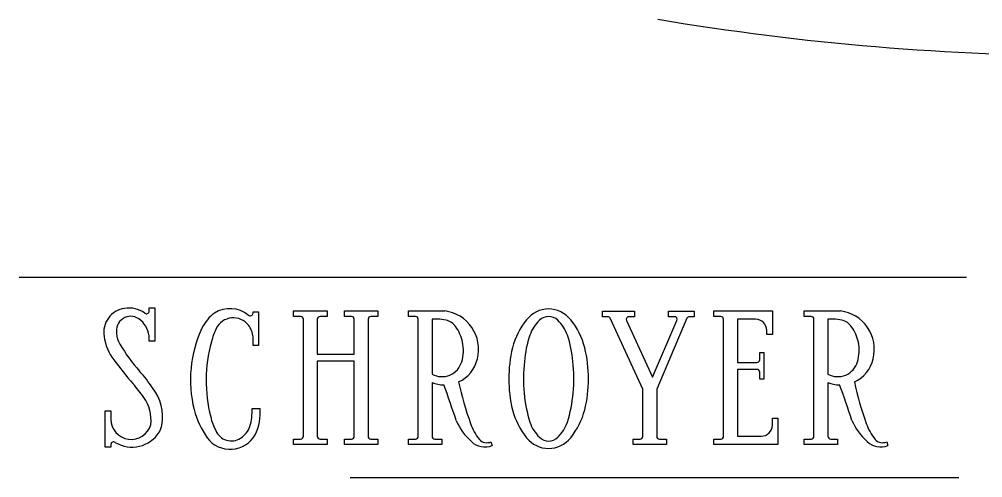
# Model space of a CAD drawing. Header units: metres. Extents: x -210 to 27, y -20 to 71.
# Drawn here: x -124.14 to -104.32, y 13.82 to 23.25 of the extents above; entities that cross this region are included whole.
import ezdxf

# ---------------------------------------------------------------- set-up
doc = ezdxf.new("R2010")
doc.units = ezdxf.units.M

msp = doc.modelspace()

# ---------------------------------------------------------------- linework, layer by layer
at = {"layer": 'MCD_Layer_0'}
for p, q in [((-124.138008, 17.94231), (-104.649384, 17.94231)), ((-121.466442, 17.245325), (-121.466442, 17.31325)), ((-121.466442, 17.31325), (-121.350942, 17.31325)), ((-121.350942, 17.31325), (-121.350942, 16.62575)), ((-118.493753, 17.25), (-117.806253, 17.25)), ((-118.493753, 17.1345), (-118.493753, 17.25)), ((-117.806253, 17.25), (-117.806253, 17.1345)), ((-117.448753, 17.1345), (-117.448753, 17.25)), ((-117.448753, 17.25), (-116.761253, 17.25)), ((-116.761253, 17.25), (-116.761253, 17.1345)), ((-116.132448, 17.25), (-115.387198, 17.25)), ((-116.132448, 17.1345), (-116.132448, 17.25)), ((-112.143487, 17.13175), (-112.143487, 17.24725)), ((-112.143487, 17.24725), (-111.483487, 17.24725)), ((-111.483487, 17.24725), (-111.483487, 17.13175)), ((-110.782237, 17.24725), (-110.251487, 17.24725)), ((-110.782237, 17.13175), (-110.782237, 17.24725)), ((-110.251487, 17.24725), (-110.251487, 17.13175)), ((-109.851267, 17.25), (-108.646767, 17.25)), ((-109.851267, 17.1345), (-109.851267, 17.25)), ((-108.646767, 17.25), (-108.646767, 16.76325)), ((-107.99061, 17.25), (-107.24536, 17.25)), ((-107.99061, 17.1345), (-107.99061, 17.25)), ((-119.328591, 17.207375), (-119.328591, 17.229375)), ((-119.328591, 17.229375), (-119.215841, 17.229375)), ((-119.215841, 17.229375), (-119.215841, 16.541875)), ((-118.350753, 17.1345), (-118.493753, 17.1345)), ((-118.293003, 14.67325), (-118.293003, 17.0795)), ((-118.007003, 17.0795), (-118.007003, 16.36175)), ((-117.921753, 17.1345), (-117.949253, 17.1345)), ((-117.806253, 17.1345), (-117.921753, 17.1345)), ((-117.305753, 17.1345), (-117.448753, 17.1345)), ((-117.248003, 16.36175), (-117.248003, 17.0795)), ((-116.962003, 17.0795), (-116.962003, 14.67325)), ((-116.874003, 17.1345), (-116.904253, 17.1345)), ((-116.761253, 17.1345), (-116.874003, 17.1345)), ((-115.989448, 17.1345), (-116.132448, 17.1345)), ((-115.931698, 14.67325), (-115.931698, 17.0795)), ((-115.645698, 17.0795), (-115.645698, 15.9465)), ((-115.530198, 17.0795), (-115.645698, 17.0795)), ((-112.036237, 17.13175), (-112.143487, 17.13175)), ((-111.312987, 15.644), (-111.983987, 17.09875)), ((-111.645737, 17.052), (-111.109487, 15.886)), ((-111.483487, 17.13175), (-111.593487, 17.13175)), ((-111.109487, 15.886), (-110.608987, 17.052)), ((-110.402737, 17.09875), (-111.024237, 15.644)), ((-110.661237, 17.13175), (-110.782237, 17.13175)), ((-110.251487, 17.13175), (-110.350487, 17.13175)), ((-109.708267, 17.1345), (-109.851267, 17.1345)), ((-109.650517, 14.67325), (-109.650517, 17.0795)), ((-109.364517, 17.0795), (-109.364517, 16.19125)), ((-108.990517, 17.0795), (-109.364517, 17.0795)), ((-107.84761, 17.1345), (-107.99061, 17.1345)), ((-107.78986, 14.67325), (-107.78986, 17.0795)), ((-107.50386, 17.0795), (-107.50386, 15.9465)), ((-107.38836, 17.0795), (-107.50386, 17.0795)), ((-108.762267, 16.76325), (-108.762267, 16.8485)), ((-121.466442, 16.62575), (-121.466442, 16.74125)), ((-119.328591, 16.541875), (-119.328591, 16.715125)), ((-108.646767, 16.76325), (-108.762267, 16.76325)), ((-121.350942, 16.62575), (-121.466442, 16.62575)), ((-119.215841, 16.541875), (-119.328591, 16.541875)), ((-118.007003, 16.36175), (-117.248003, 16.36175)), ((-108.905267, 16.392), (-108.820017, 16.392)), ((-108.905267, 16.24625), (-108.905267, 16.392)), ((-108.820017, 16.392), (-108.820017, 15.8475)), ((-118.007003, 16.21875), (-118.007003, 14.67325)), ((-117.248003, 16.21875), (-118.007003, 16.21875)), ((-117.248003, 14.67325), (-117.248003, 16.21875)), ((-109.364517, 16.19125), (-108.963017, 16.19125)), ((-109.364517, 16.04825), (-109.364517, 14.67325)), ((-108.963017, 16.04825), (-109.364517, 16.04825)), ((-108.905267, 15.8475), (-108.905267, 15.9905)), ((-115.645698, 15.776), (-115.645698, 14.67325)), ((-108.820017, 15.8475), (-108.905267, 15.8475)), ((-107.50386, 15.776), (-107.50386, 14.67325)), ((-111.312987, 14.66775), (-111.312987, 15.644)), ((-111.024237, 15.644), (-111.024237, 14.66775)), ((-122.368442, 15.193), (-122.252942, 15.193)), ((-122.368442, 14.44775), (-122.368442, 15.193)), ((-122.252942, 15.193), (-122.252942, 15.0225)), ((-119.347841, 15.243875), (-119.185591, 15.243875)), ((-108.646767, 15.0445), (-108.534017, 15.0445)), ((-108.646767, 14.9015), (-108.646767, 15.0445)), ((-108.534017, 15.0445), (-108.534017, 14.5)), ((-109.364517, 14.67325), (-108.877767, 14.67325)), ((-122.252942, 14.5), (-122.252942, 14.44775)), ((-118.493753, 14.6155), (-118.350753, 14.6155)), ((-118.493753, 14.5), (-118.493753, 14.6155)), ((-117.806253, 14.5), (-118.493753, 14.5)), ((-117.949253, 14.6155), (-117.806253, 14.6155)), ((-117.806253, 14.6155), (-117.806253, 14.5)), ((-117.448753, 14.6155), (-117.305753, 14.6155)), ((-117.448753, 14.5), (-117.448753, 14.6155)), ((-116.761253, 14.5), (-117.448753, 14.5)), ((-116.904253, 14.6155), (-116.761253, 14.6155)), ((-116.761253, 14.6155), (-116.761253, 14.5)), ((-116.132448, 14.6155), (-115.989448, 14.6155)), ((-116.132448, 14.5), (-116.132448, 14.6155)), ((-115.444948, 14.5), (-116.132448, 14.5)), ((-115.587948, 14.6155), (-115.444948, 14.6155)), ((-115.444948, 14.6155), (-115.444948, 14.5)), ((-114.435698, 14.555), (-114.410948, 14.4835)), ((-111.510987, 14.61275), (-111.367987, 14.61275)), ((-111.510987, 14.5), (-111.510987, 14.61275)), ((-110.823487, 14.5), (-111.510987, 14.5)), ((-110.969237, 14.61275), (-110.823487, 14.61275)), ((-110.823487, 14.61275), (-110.823487, 14.5)), ((-109.851267, 14.6155), (-109.708267, 14.6155)), ((-109.851267, 14.5), (-109.851267, 14.6155)), ((-108.534017, 14.5), (-109.851267, 14.5)), ((-107.99061, 14.6155), (-107.84761, 14.6155)), ((-107.99061, 14.5), (-107.99061, 14.6155)), ((-107.30311, 14.5), (-107.99061, 14.5)), ((-107.44611, 14.6155), (-107.30311, 14.6155)), ((-107.30311, 14.6155), (-107.30311, 14.5)), ((-106.29386, 14.555), (-106.26911, 14.4835)), ((-122.252942, 14.44775), (-122.368442, 14.44775)), ((-104.80957, 13.818923), (-117.333199, 13.818923))]:
    msp.add_line(p, q, dxfattribs=at)
for centre, radius, start, end in [((-102.000078, 76.875656), 54.375656, 260.472932, 270.000082), ((-121.902971, 16.809612), 0.497512, 98.026822, 189.821176), ((-121.879879, 16.757718), 0.552343, 54.252546, 99.647339), ((-121.521135, 17.247166), 0.054724, 228.78514, 358.072722), ((-119.803627, 16.69055), 0.606279, 51.666626, 121.520443), ((-115.486892, 16.459681), 0.796582, 345.829766, 82.810443), ((-113.243281, 16.707051), 0.584223, 90.513828, 141.779966), ((-113.253759, 16.707051), 0.584222, 38.220007, 89.486183), ((-107.345054, 16.459681), 0.796582, 345.829766, 82.810443), ((-121.844796, 16.843471), 0.295684, 55.705126, 191.355856), ((-121.973824, 16.669135), 0.512481, 8.089392, 54.769735), ((-119.601333, 16.506672), 0.872132, 126.540416, 153.379901), ((-119.734376, 16.713573), 0.394345, 37.635618, 153.419488), ((-119.386866, 17.207809), 0.058276, 225.666916, 359.573218), ((-118.349378, 17.078125), 0.056392, 1.397251, 91.39703), ((-117.950628, 17.078125), 0.056392, 88.603081, 178.602679), ((-117.304378, 17.078125), 0.056392, 1.397321, 91.396919), ((-116.905628, 17.078125), 0.056392, 88.603019, 178.602822), ((-115.988073, 17.078125), 0.056392, 1.397354, 91.397138), ((-115.550656, 16.133603), 0.946118, 78.355845, 88.761018), ((-115.421764, 16.750872), 0.315542, 33.6021, 78.656218), ((-112.552928, 16.131171), 1.483096, 140.801546, 165.849211), ((-112.911066, 16.505458), 0.763443, 133.389854, 161.139767), ((-113.245771, 16.865001), 0.272263, 90.57854, 134.181543), ((-113.251269, 16.865002), 0.272262, 45.818386, 89.421495), ((-113.585968, 16.505462), 0.763436, 18.860113, 46.610309), ((-113.944112, 16.13117), 1.483096, 14.150814, 39.198481), ((-112.035412, 17.075191), 0.056565, 24.613448, 90.835398), ((-111.597118, 17.077138), 0.054733, 86.1955, 207.340959), ((-110.657605, 17.077138), 0.054732, 332.658789, 93.804588), ((-110.351312, 17.075191), 0.056565, 89.164762, 155.386554), ((-109.706892, 17.078125), 0.056392, 1.39725, 91.39699), ((-108.997178, 16.844652), 0.234942, 0.938417, 88.375444), ((-107.846235, 17.078125), 0.056392, 1.397354, 91.397138), ((-107.408817, 16.133603), 0.946118, 78.355845, 88.761018), ((-107.279926, 16.750872), 0.315542, 33.6021, 78.656218), ((-118.07627, 15.830565), 2.539705, 155.160215, 193.924557), ((-118.823103, 16.289275), 1.399442, 154.578282, 166.493435), ((-119.769228, 16.680817), 0.441971, 4.452, 38.239476), ((-115.875619, 16.420081), 0.876964, 12.273202, 35.1927), ((-107.733781, 16.420081), 0.876964, 12.273202, 35.1927), ((-121.421616, 16.850247), 0.979648, 187.36006, 218.186932), ((-121.71876, 16.797371), 0.416109, 181.669238, 213.451355), ((-111.577907, 16.035514), 2.176983, 160.777737, 175.324229), ((-114.919192, 16.0355), 2.177043, 4.676006, 19.222094), ((-119.206936, 18.211561), 3.297758, 209.893377, 221.82328), ((-117.322771, 15.81327), 2.971582, 164.325167, 194.450614), ((-115.850403, 16.43959), 0.848288, 343.945861, 11.347607), ((-111.417912, 15.858396), 2.650389, 166.129923, 180.116654), ((-115.079105, 15.858399), 2.650366, 359.883287, 13.870135), ((-107.708565, 16.43959), 0.848288, 343.945861, 11.347607), ((-115.381683, 16.412954), 0.683414, 294.230983, 347.469), ((-107.239844, 16.412954), 0.683414, 294.230983, 347.469), ((-117.060749, 19.946473), 6.326901, 215.810098, 221.501717), ((-115.446829, 16.32699), 0.429327, 242.405497, 343.492358), ((-109.968841, 15.844907), 3.796687, 174.436746, 184.364112), ((-116.528194, 15.844909), 3.796682, 355.635854, 5.563231), ((-108.961642, 16.247625), 0.056392, 268.6028, 358.60279), ((-107.304991, 16.32699), 0.429327, 242.405497, 343.492358), ((-123.989916, 13.925742), 3.124481, 33.846842, 41.903133), ((-108.966455, 15.987062), 0.061284, 3.2156, 86.784319), ((-124.803667, 13.16205), 3.968006, 35.579263, 40.784223), ((-122.151063, 15.07095), 0.962186, 349.890036, 38.201911), ((-115.425947, 16.297132), 0.56557, 247.135856, 272.25456), ((-148.909651, 3.738222), 35.587914, 18.447323, 19.695315), ((-108.545116, 17.210599), 6.708281, 192.228167, 199.809078), ((-111.37892, 15.855059), 2.689375, 180.043872, 193.768264), ((-115.118096, 15.855056), 2.689352, 346.231677, 359.956187), ((-107.284109, 16.297132), 0.56557, 247.135856, 272.25456), ((-140.767813, 3.738222), 35.587914, 18.447323, 19.695315), ((-100.403278, 17.210599), 6.708281, 192.228167, 199.809078), ((-122.234242, 15.00435), 0.806368, 353.262775, 35.337805), ((-110.770812, 15.850349), 2.998192, 185.634128, 197.290245), ((-115.726228, 15.850349), 2.998192, 342.709755, 354.365872), ((-118.890815, 15.636264), 1.702355, 194.174437, 215.877159), ((-118.979786, 15.358908), 1.253886, 193.24022, 207.117034), ((-120.659579, 15.213624), 1.312087, 345.060759, 1.32112), ((-120.206594, 15.150533), 1.025261, 334.064441, 5.223569), ((-112.541601, 15.587796), 1.496593, 194.424047, 219.145938), ((-113.955439, 15.587797), 1.496594, 320.854035, 345.575927), ((-121.835209, 15.024151), 0.417737, 180.226432, 344.105931), ((-121.595999, 14.964966), 0.397197, 329.005164, 350.886016), ((-119.83531, 15.033408), 0.470786, 301.81945, 340.386163), ((-114.042764, 15.463692), 1.201031, 202.741737, 228.606192), ((-113.743569, 15.335535), 1.182003, 199.691625, 218.068995), ((-112.915415, 15.203246), 0.758425, 198.766608, 226.703827), ((-113.585975, 15.206042), 0.763445, 313.389832, 341.139691), ((-108.876788, 14.903276), 0.230028, 269.756209, 359.557646), ((-105.900926, 15.463692), 1.201031, 202.741737, 228.606192), ((-105.601731, 15.335535), 1.182003, 199.691625, 218.068995), ((-121.817596, 15.11055), 0.662208, 238.363553, 328.080786), ((-119.798205, 14.993287), 0.590402, 216.924065, 330.451559), ((-119.776777, 14.92408), 0.347117, 203.193024, 303.124579), ((-118.349378, 14.671875), 0.056392, 268.602777, 1.397193), ((-117.950628, 14.671875), 0.056392, 178.602875, 271.397115), ((-117.304378, 14.671875), 0.056392, 268.602885, 1.397125), ((-116.905628, 14.671875), 0.056392, 178.602736, 271.397172), ((-115.988073, 14.671875), 0.056392, 268.602858, 1.397142), ((-115.589323, 14.671875), 0.056392, 178.602855, 271.396982), ((-111.369362, 14.669125), 0.056392, 271.39689, 358.60294), ((-110.967863, 14.669124), 0.056391, 181.396469, 268.603873), ((-109.706892, 14.671875), 0.056392, 268.602817, 1.397193), ((-107.846235, 14.671875), 0.056392, 268.602858, 1.397142), ((-107.447485, 14.671875), 0.056392, 178.602855, 271.396982), ((-122.196567, 14.500081), 0.056375, 55.87675, 180.082079), ((-114.564405, 14.843283), 0.391143, 225.835458, 293.099506), ((-114.51622, 14.759279), 0.219576, 224.017607, 291.513144), ((-113.243554, 15.003894), 0.583665, 218.193854, 269.51252), ((-113.24577, 14.846501), 0.272265, 225.818543, 269.421202), ((-113.25127, 14.8465), 0.272264, 270.578763, 314.181527), ((-113.253758, 15.004448), 0.584222, 270.513726, 321.779917), ((-106.422567, 14.843283), 0.391143, 225.835458, 293.099506), ((-106.374382, 14.759279), 0.219576, 224.017607, 291.513144)]:
    msp.add_arc(centre, radius, start, end, dxfattribs=at)

doc.saveas('drawing.dxf')
